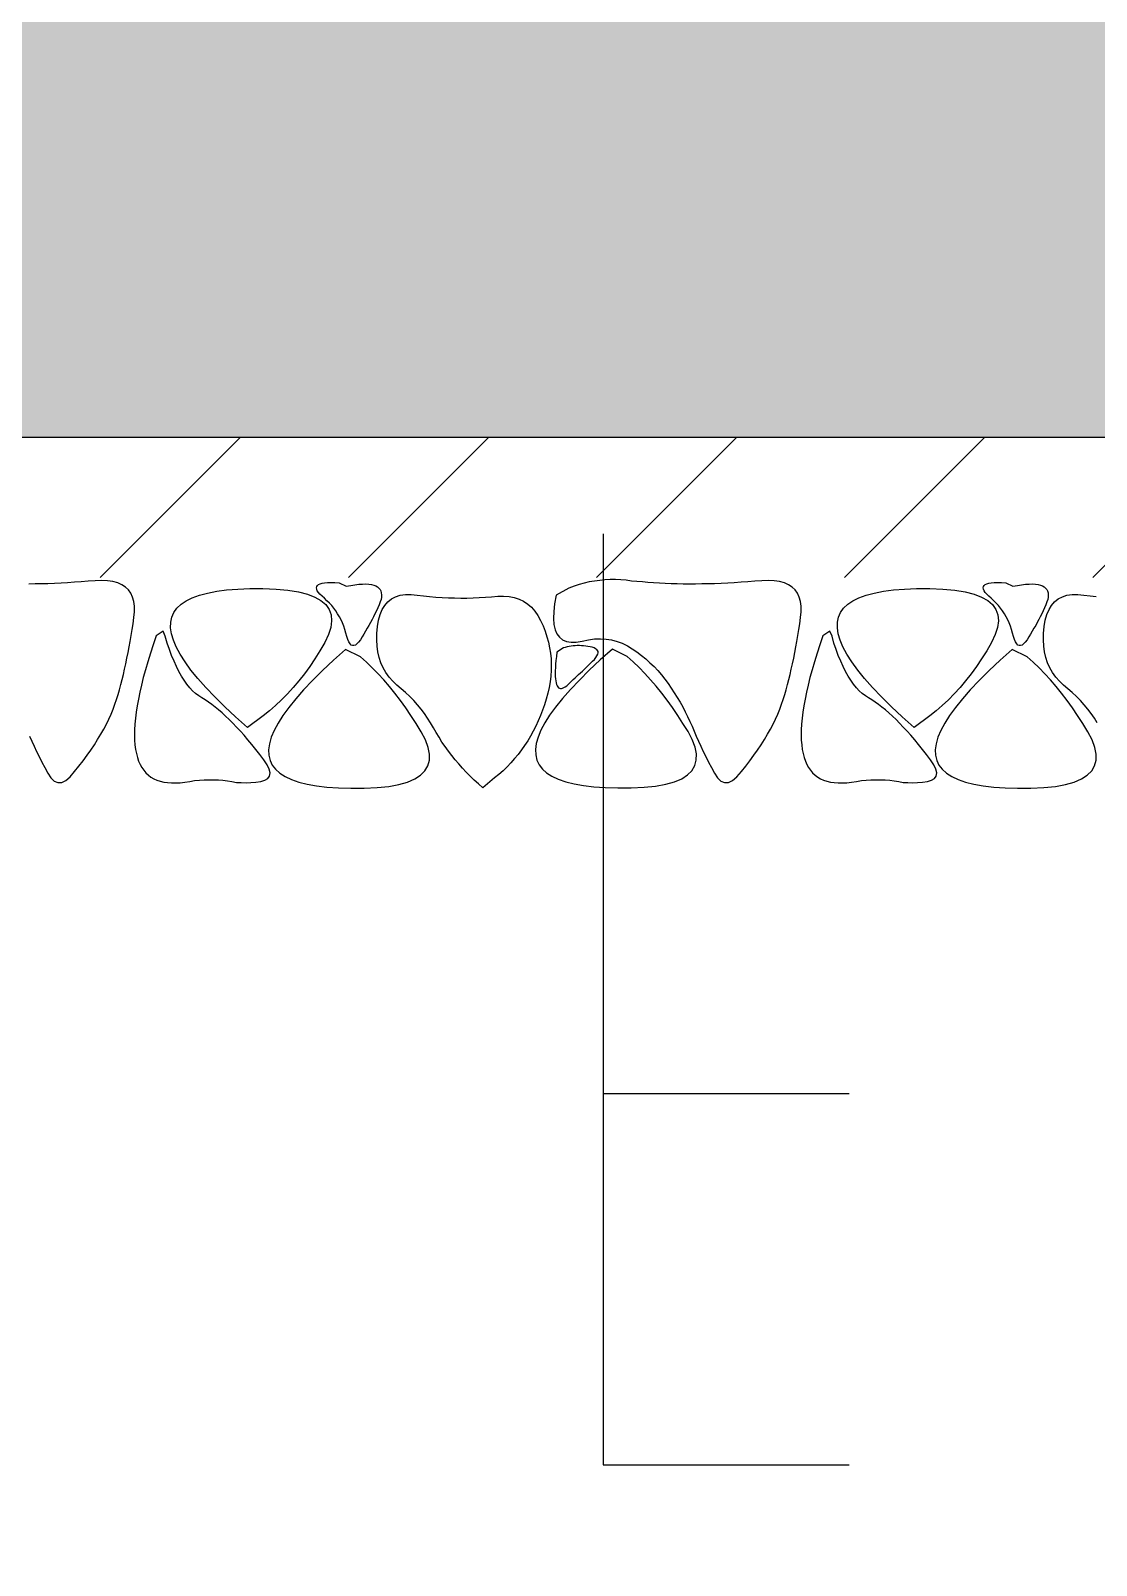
# Model space of a CAD drawing. Header units: metres. Extents: x -220 to 294, y -29 to 18.
# Drawn here: x -4.407 to -3.648, y -9.303 to -8.21 of the extents above; entities that cross this region are included whole.
import ezdxf

# ---------------------------------------------------------------- set-up
doc = ezdxf.new("R2010")
doc.units = ezdxf.units.M
doc.header["$MEASUREMENT"] = 0
for name, color, linetype in [('Rota', 7, 'Continuous'), ('Tarama', 7, 'Continuous'), ('Yay', 7, 'Continuous')]:
    doc.layers.add(name, color=color, linetype=linetype)

msp = doc.modelspace()

# ---------------------------------------------------------------- hatches: boundary and pattern name
at = {"layer": 'Tarama', "linetype": 'Continuous', "lineweight": -3}
h = msp.add_hatch(dxfattribs=at)
h.set_pattern_fill('ANSI33', color=58, scale=0.4, style=0)
h.paths.add_polyline_path([(-5.683, -7.8), (-5.683, -8.5), (1.867, -8.5), (1.867, -10), (4.567, -10), (4.567, -8.5), (8.9658, -8.5), (8.9658, -8.2), (13.217, -8.2), (13.4194, -8.2), (13.4194, -7.8), (4.297, -7.8), (4.317, -9.3), (2.117, -9.3), (2.117, -7.8)])
h = msp.add_hatch(dxfattribs=at)
h.set_pattern_fill('ANSI31', color=58, style=0)
h.paths.add_polyline_path([(-5.683, -8.5), (-5.683, -8.6), (1.867, -8.6), (1.867, -8.5)])

# ---------------------------------------------------------------- linework, layer by layer
at = {"layer": 'Rota', "color": 7, "linetype": 'Continuous', "lineweight": -3}
msp.add_lwpolyline([(-5.683, -8.5), (1.867, -8.5)], dxfattribs=at)
at = {"layer": 'Tarama', "color": 36, "linetype": 'Continuous', "lineweight": -3}
for points in [[(-4.361, -8.6022), (-4.366, -8.6026)], [(-4.3564, -8.602), (-4.361, -8.6022)], [(-4.3521, -8.6023), (-4.3564, -8.602)], [(-4.3483, -8.6028), (-4.3521, -8.6023)], [(-4.0015, -8.602), (-4.0052, -8.6025)], [(-3.9978, -8.6016), (-4.0015, -8.602)], [(-3.9941, -8.6014), (-3.9978, -8.6016)], [(-3.9903, -8.6014), (-3.9941, -8.6014)], [(-3.9865, -8.6016), (-3.9903, -8.6014)], [(-3.9827, -8.6019), (-3.9865, -8.6016)], [(-3.9789, -8.6024), (-3.9827, -8.6019)], [(-3.886, -8.6022), (-3.891, -8.6026)], [(-3.8814, -8.602), (-3.886, -8.6022)], [(-3.8771, -8.6023), (-3.8814, -8.602)], [(-3.8733, -8.6028), (-3.8771, -8.6023)], [(-4.4038, -8.6045), (-4.4083, -8.6046)], [(-4.3992, -8.6044), (-4.4038, -8.6045)], [(-4.3947, -8.6043), (-4.3992, -8.6044)], [(-4.39, -8.6041), (-4.3947, -8.6043)], [(-4.3853, -8.6039), (-4.39, -8.6041)], [(-4.3806, -8.6036), (-4.3853, -8.6039)], [(-4.3757, -8.6033), (-4.3806, -8.6036)], [(-4.3709, -8.603), (-4.3757, -8.6033)], [(-4.366, -8.6026), (-4.3709, -8.603)], [(-4.3449, -8.6038), (-4.3483, -8.6028)], [(-4.342, -8.6051), (-4.3449, -8.6038)], [(-4.3394, -8.6067), (-4.342, -8.6051)], [(-4.3373, -8.6087), (-4.3394, -8.6067)], [(-4.3356, -8.6111), (-4.3373, -8.6087)], [(-4.3343, -8.6139), (-4.3356, -8.6111)], [(-4.2918, -8.6144), (-4.2867, -8.6125)], [(-4.2867, -8.6125), (-4.2809, -8.611)], [(-4.2809, -8.611), (-4.2744, -8.6097)], [(-4.2744, -8.6097), (-4.2673, -8.6088)], [(-4.2673, -8.6088), (-4.2593, -8.6082)], [(-4.2593, -8.6082), (-4.2507, -8.6078)], [(-4.2507, -8.6078), (-4.2414, -8.6078)], [(-4.2414, -8.6078), (-4.232, -8.6081)], [(-4.232, -8.6081), (-4.2236, -8.6089)], [(-4.2236, -8.6089), (-4.2162, -8.6101)], [(-4.2162, -8.6101), (-4.2098, -8.6117)], [(-4.2098, -8.6117), (-4.2045, -8.6138)], [(-4.2033, -8.6072), (-4.2031, -8.6064)], [(-4.2031, -8.6082), (-4.2033, -8.6072)], [(-4.2031, -8.6064), (-4.2026, -8.6056)], [(-4.2027, -8.6093), (-4.2031, -8.6082)], [(-4.2019, -8.6105), (-4.2027, -8.6093)], [(-4.2026, -8.6056), (-4.2018, -8.605)], [(-4.2008, -8.6118), (-4.2019, -8.6105)], [(-4.2018, -8.605), (-4.2007, -8.6044)], [(-4.1993, -8.6132), (-4.2008, -8.6118)], [(-4.2007, -8.6044), (-4.1992, -8.604)], [(-4.1992, -8.604), (-4.1975, -8.6037)], [(-4.1975, -8.6037), (-4.1954, -8.6035)], [(-4.1954, -8.6035), (-4.193, -8.6034)], [(-4.193, -8.6034), (-4.1903, -8.6035)], [(-4.1903, -8.6035), (-4.1872, -8.6036)], [(-4.1872, -8.6036), (-4.1821, -8.6061)], [(-4.1821, -8.6061), (-4.1789, -8.6055)], [(-4.1789, -8.6055), (-4.1759, -8.6051)], [(-4.1759, -8.6051), (-4.1731, -8.6047)], [(-4.1731, -8.6047), (-4.1705, -8.6046)], [(-4.1705, -8.6046), (-4.1682, -8.6045)], [(-4.1682, -8.6045), (-4.1661, -8.6046)], [(-4.1661, -8.6046), (-4.1642, -8.6049)], [(-4.1642, -8.6049), (-4.1625, -8.6053)], [(-4.1625, -8.6053), (-4.161, -8.6059)], [(-4.161, -8.6059), (-4.1598, -8.6066)], [(-4.1598, -8.6066), (-4.1588, -8.6074)], [(-4.1588, -8.6074), (-4.158, -8.6084)], [(-4.158, -8.6084), (-4.1574, -8.6095)], [(-4.1574, -8.6095), (-4.1571, -8.6108)], [(-4.1571, -8.6108), (-4.1569, -8.6122)], [(-4.1569, -8.6122), (-4.157, -8.6138)], [(-4.1469, -8.6137), (-4.1436, -8.6126)], [(-4.1436, -8.6126), (-4.1399, -8.6121)], [(-4.1399, -8.6121), (-4.1359, -8.612)], [(-4.1359, -8.612), (-4.1316, -8.6125)], [(-4.1316, -8.6125), (-4.1271, -8.613)], [(-4.1271, -8.613), (-4.1227, -8.6134)], [(-4.0742, -8.6132), (-4.07, -8.6132)], [(-4.07, -8.6132), (-4.0661, -8.6135)], [(-4.0325, -8.6125), (-4.0336, -8.6187)], [(-4.0235, -8.6075), (-4.0325, -8.6125)], [(-4.0198, -8.6061), (-4.0235, -8.6075)], [(-4.0162, -8.605), (-4.0198, -8.6061)], [(-4.0126, -8.604), (-4.0162, -8.605)], [(-4.0089, -8.6031), (-4.0126, -8.604)], [(-4.0052, -8.6025), (-4.0089, -8.6031)], [(-3.975, -8.6028), (-3.9789, -8.6024)], [(-3.9711, -8.6031), (-3.975, -8.6028)], [(-3.9671, -8.6035), (-3.9711, -8.6031)], [(-3.9631, -8.6038), (-3.9671, -8.6035)], [(-3.959, -8.604), (-3.9631, -8.6038)], [(-3.9548, -8.6042), (-3.959, -8.604)], [(-3.9506, -8.6044), (-3.9548, -8.6042)], [(-3.9464, -8.6045), (-3.9506, -8.6044)], [(-3.9421, -8.6046), (-3.9464, -8.6045)], [(-3.9377, -8.6046), (-3.9421, -8.6046)], [(-3.9333, -8.6046), (-3.9377, -8.6046)], [(-3.9288, -8.6045), (-3.9333, -8.6046)], [(-3.9242, -8.6044), (-3.9288, -8.6045)], [(-3.9197, -8.6043), (-3.9242, -8.6044)], [(-3.915, -8.6041), (-3.9197, -8.6043)], [(-3.9103, -8.6039), (-3.915, -8.6041)], [(-3.9056, -8.6036), (-3.9103, -8.6039)], [(-3.9007, -8.6033), (-3.9056, -8.6036)], [(-3.8959, -8.603), (-3.9007, -8.6033)], [(-3.891, -8.6026), (-3.8959, -8.603)], [(-3.8699, -8.6038), (-3.8733, -8.6028)], [(-3.867, -8.6051), (-3.8699, -8.6038)], [(-3.8644, -8.6067), (-3.867, -8.6051)], [(-3.8623, -8.6087), (-3.8644, -8.6067)], [(-3.8606, -8.6111), (-3.8623, -8.6087)], [(-3.8593, -8.6139), (-3.8606, -8.6111)], [(-3.8168, -8.6144), (-3.8117, -8.6125)], [(-3.8117, -8.6125), (-3.8059, -8.611)], [(-3.8059, -8.611), (-3.7994, -8.6097)], [(-3.7994, -8.6097), (-3.7923, -8.6088)], [(-3.7923, -8.6088), (-3.7843, -8.6082)], [(-3.7843, -8.6082), (-3.7757, -8.6078)], [(-3.7757, -8.6078), (-3.7664, -8.6078)], [(-3.7664, -8.6078), (-3.757, -8.6081)], [(-3.757, -8.6081), (-3.7486, -8.6089)], [(-3.7486, -8.6089), (-3.7412, -8.6101)], [(-3.7412, -8.6101), (-3.7348, -8.6117)], [(-3.7348, -8.6117), (-3.7295, -8.6138)], [(-3.7283, -8.6072), (-3.7281, -8.6064)], [(-3.7281, -8.6082), (-3.7283, -8.6072)], [(-3.7281, -8.6064), (-3.7276, -8.6056)], [(-3.7277, -8.6093), (-3.7281, -8.6082)], [(-3.7269, -8.6105), (-3.7277, -8.6093)], [(-3.7276, -8.6056), (-3.7268, -8.605)], [(-3.7258, -8.6118), (-3.7269, -8.6105)], [(-3.7268, -8.605), (-3.7257, -8.6044)], [(-3.7243, -8.6132), (-3.7258, -8.6118)], [(-3.7257, -8.6044), (-3.7242, -8.604)], [(-3.7242, -8.604), (-3.7225, -8.6037)], [(-3.7225, -8.6037), (-3.7204, -8.6035)], [(-3.7204, -8.6035), (-3.718, -8.6034)], [(-3.718, -8.6034), (-3.7153, -8.6035)], [(-3.7153, -8.6035), (-3.7122, -8.6036)], [(-3.7122, -8.6036), (-3.7071, -8.6061)], [(-3.7071, -8.6061), (-3.7039, -8.6055)], [(-3.7039, -8.6055), (-3.7009, -8.6051)], [(-3.7009, -8.6051), (-3.6981, -8.6047)], [(-3.6981, -8.6047), (-3.6955, -8.6046)], [(-3.6955, -8.6046), (-3.6932, -8.6045)], [(-3.6932, -8.6045), (-3.6911, -8.6046)], [(-3.6911, -8.6046), (-3.6892, -8.6049)], [(-3.6892, -8.6049), (-3.6875, -8.6053)], [(-3.6875, -8.6053), (-3.686, -8.6059)], [(-3.686, -8.6059), (-3.6848, -8.6066)], [(-3.6848, -8.6066), (-3.6838, -8.6074)], [(-3.6838, -8.6074), (-3.683, -8.6084)], [(-3.683, -8.6084), (-3.6824, -8.6095)], [(-3.6824, -8.6095), (-3.6821, -8.6108)], [(-3.6821, -8.6108), (-3.6819, -8.6122)], [(-3.6819, -8.6122), (-3.682, -8.6138)], [(-3.6719, -8.6137), (-3.6686, -8.6126)], [(-3.6686, -8.6126), (-3.6649, -8.6121)], [(-3.6649, -8.6121), (-3.6609, -8.612)], [(-3.6609, -8.612), (-3.6566, -8.6125)], [(-3.6566, -8.6125), (-3.6521, -8.613)], [(-3.6521, -8.613), (-3.6477, -8.6134)], [(-4.3335, -8.617), (-4.3343, -8.6139)], [(-4.333, -8.6204), (-4.3335, -8.617)], [(-4.333, -8.6243), (-4.333, -8.6204)], [(-4.3049, -8.6248), (-4.3027, -8.6217)], [(-4.3027, -8.6217), (-4.2997, -8.619)], [(-4.2997, -8.619), (-4.2961, -8.6165)], [(-4.2961, -8.6165), (-4.2918, -8.6144)], [(-4.2045, -8.6138), (-4.2001, -8.6163)], [(-4.2001, -8.6163), (-4.1967, -8.6192)], [(-4.1976, -8.6147), (-4.1993, -8.6132)], [(-4.1958, -8.6164), (-4.1976, -8.6147)], [(-4.1967, -8.6192), (-4.1943, -8.6226)], [(-4.1941, -8.6181), (-4.1958, -8.6164)], [(-4.1943, -8.6226), (-4.1929, -8.6265)], [(-4.1924, -8.6199), (-4.1941, -8.6181)], [(-4.1909, -8.6217), (-4.1924, -8.6199)], [(-4.1895, -8.6237), (-4.1909, -8.6217)], [(-4.1882, -8.6257), (-4.1895, -8.6237)], [(-4.1605, -8.6236), (-4.1616, -8.6257)], [(-4.1596, -8.6215), (-4.1605, -8.6236)], [(-4.1586, -8.6193), (-4.1596, -8.6215)], [(-4.1579, -8.6173), (-4.1586, -8.6193)], [(-4.1573, -8.6155), (-4.1579, -8.6173)], [(-4.1579, -8.6263), (-4.1564, -8.6228)], [(-4.157, -8.6138), (-4.1573, -8.6155)], [(-4.1564, -8.6228), (-4.1546, -8.6198)], [(-4.1546, -8.6198), (-4.1524, -8.6172)], [(-4.1524, -8.6172), (-4.1498, -8.6152)], [(-4.1498, -8.6152), (-4.1469, -8.6137)], [(-4.1227, -8.6134), (-4.1182, -8.6138)], [(-4.1182, -8.6138), (-4.1138, -8.6141)], [(-4.1138, -8.6141), (-4.1093, -8.6143)], [(-4.1093, -8.6143), (-4.1049, -8.6144)], [(-4.1049, -8.6144), (-4.1005, -8.6145)], [(-4.1005, -8.6145), (-4.0961, -8.6145)], [(-4.0961, -8.6145), (-4.0917, -8.6144)], [(-4.0917, -8.6144), (-4.0873, -8.6142)], [(-4.0873, -8.6142), (-4.0829, -8.6139)], [(-4.0829, -8.6139), (-4.0785, -8.6136)], [(-4.0785, -8.6136), (-4.0742, -8.6132)], [(-4.0661, -8.6135), (-4.0624, -8.6142)], [(-4.0624, -8.6142), (-4.059, -8.6153)], [(-4.059, -8.6153), (-4.0558, -8.6168)], [(-4.0558, -8.6168), (-4.0528, -8.6188)], [(-4.0528, -8.6188), (-4.0502, -8.6211)], [(-4.0502, -8.6211), (-4.0477, -8.6239)], [(-4.0477, -8.6239), (-4.0455, -8.627)], [(-4.0336, -8.6187), (-4.0343, -8.6242)], [(-3.8585, -8.617), (-3.8593, -8.6139)], [(-3.858, -8.6204), (-3.8585, -8.617)], [(-3.858, -8.6243), (-3.858, -8.6204)], [(-3.8299, -8.6248), (-3.8277, -8.6217)], [(-3.8277, -8.6217), (-3.8247, -8.619)], [(-3.8247, -8.619), (-3.8211, -8.6165)], [(-3.8211, -8.6165), (-3.8168, -8.6144)], [(-3.7295, -8.6138), (-3.7251, -8.6163)], [(-3.7251, -8.6163), (-3.7217, -8.6192)], [(-3.7226, -8.6147), (-3.7243, -8.6132)], [(-3.7208, -8.6164), (-3.7226, -8.6147)], [(-3.7217, -8.6192), (-3.7193, -8.6226)], [(-3.7191, -8.6181), (-3.7208, -8.6164)], [(-3.7193, -8.6226), (-3.7179, -8.6265)], [(-3.7174, -8.6199), (-3.7191, -8.6181)], [(-3.7159, -8.6217), (-3.7174, -8.6199)], [(-3.7145, -8.6237), (-3.7159, -8.6217)], [(-3.7132, -8.6257), (-3.7145, -8.6237)], [(-3.6855, -8.6236), (-3.6866, -8.6257)], [(-3.6846, -8.6215), (-3.6855, -8.6236)], [(-3.6836, -8.6193), (-3.6846, -8.6215)], [(-3.6829, -8.6173), (-3.6836, -8.6193)], [(-3.6823, -8.6155), (-3.6829, -8.6173)], [(-3.6829, -8.6263), (-3.6814, -8.6228)], [(-3.682, -8.6138), (-3.6823, -8.6155)], [(-3.6814, -8.6228), (-3.6796, -8.6198)], [(-3.6796, -8.6198), (-3.6774, -8.6172)], [(-3.6774, -8.6172), (-3.6748, -8.6152)], [(-3.6748, -8.6152), (-3.6719, -8.6137)], [(-4.3347, -8.637), (-4.334, -8.6328)], [(-4.334, -8.6328), (-4.3334, -8.6284)], [(-4.3334, -8.6284), (-4.333, -8.6243)], [(-4.3072, -8.6357), (-4.3071, -8.6318)], [(-4.3071, -8.6318), (-4.3064, -8.6281)], [(-4.3064, -8.6281), (-4.3049, -8.6248)], [(-4.1925, -8.6307), (-4.1931, -8.6354)], [(-4.1929, -8.6265), (-4.1925, -8.6307)], [(-4.1869, -8.6278), (-4.1882, -8.6257)], [(-4.1858, -8.63), (-4.1869, -8.6278)], [(-4.1848, -8.6322), (-4.1858, -8.63)], [(-4.1839, -8.6345), (-4.1848, -8.6322)], [(-4.1831, -8.637), (-4.1839, -8.6345)], [(-4.1659, -8.6341), (-4.1671, -8.6361)], [(-4.1648, -8.632), (-4.1659, -8.6341)], [(-4.1637, -8.6299), (-4.1648, -8.632)], [(-4.1626, -8.6278), (-4.1637, -8.6299)], [(-4.1616, -8.6257), (-4.1626, -8.6278)], [(-4.1603, -8.6397), (-4.1599, -8.6349)], [(-4.1599, -8.6349), (-4.1591, -8.6304)], [(-4.1591, -8.6304), (-4.1579, -8.6263)], [(-4.0455, -8.627), (-4.0436, -8.6305)], [(-4.0436, -8.6305), (-4.0418, -8.6344)], [(-4.0418, -8.6344), (-4.0403, -8.6382)], [(-4.0343, -8.6242), (-4.0344, -8.6291)], [(-4.0344, -8.6291), (-4.0341, -8.6334)], [(-4.0341, -8.6334), (-4.0333, -8.6371)], [(-3.8597, -8.637), (-3.859, -8.6328)], [(-3.859, -8.6328), (-3.8584, -8.6284)], [(-3.8584, -8.6284), (-3.858, -8.6243)], [(-3.8322, -8.6357), (-3.8321, -8.6318)], [(-3.8321, -8.6318), (-3.8314, -8.6281)], [(-3.8314, -8.6281), (-3.8299, -8.6248)], [(-3.7175, -8.6307), (-3.7181, -8.6354)], [(-3.7179, -8.6265), (-3.7175, -8.6307)], [(-3.7119, -8.6278), (-3.7132, -8.6257)], [(-3.7108, -8.63), (-3.7119, -8.6278)], [(-3.7098, -8.6322), (-3.7108, -8.63)], [(-3.7089, -8.6345), (-3.7098, -8.6322)], [(-3.7081, -8.637), (-3.7089, -8.6345)], [(-3.6909, -8.6341), (-3.6921, -8.6361)], [(-3.6898, -8.632), (-3.6909, -8.6341)], [(-3.6887, -8.6299), (-3.6898, -8.632)], [(-3.6876, -8.6278), (-3.6887, -8.6299)], [(-3.6866, -8.6257), (-3.6876, -8.6278)], [(-3.6853, -8.6397), (-3.6849, -8.6349)], [(-3.6849, -8.6349), (-3.6841, -8.6304)], [(-3.6841, -8.6304), (-3.6829, -8.6263)], [(-4.3368, -8.6494), (-4.336, -8.6454)], [(-4.336, -8.6454), (-4.3353, -8.6412)], [(-4.3353, -8.6412), (-4.3347, -8.637)], [(-4.3175, -8.6415), (-4.3197, -8.6478)], [(-4.3125, -8.6382), (-4.3175, -8.6415)], [(-4.311, -8.6417), (-4.3125, -8.6382)], [(-4.3096, -8.6466), (-4.311, -8.6417)], [(-4.3066, -8.64), (-4.3072, -8.6357)], [(-4.3052, -8.6445), (-4.3066, -8.64)], [(-4.3032, -8.6494), (-4.3052, -8.6445)], [(-4.1947, -8.6406), (-4.1973, -8.6462)], [(-4.1931, -8.6354), (-4.1947, -8.6406)], [(-4.1823, -8.6395), (-4.1831, -8.637)], [(-4.1817, -8.642), (-4.1823, -8.6395)], [(-4.181, -8.6441), (-4.1817, -8.642)], [(-4.1803, -8.6458), (-4.181, -8.6441)], [(-4.1794, -8.6471), (-4.1803, -8.6458)], [(-4.1733, -8.6459), (-4.1745, -8.6472)], [(-4.172, -8.6442), (-4.1733, -8.6459)], [(-4.1708, -8.6422), (-4.172, -8.6442)], [(-4.1695, -8.6402), (-4.1708, -8.6422)], [(-4.1683, -8.6382), (-4.1695, -8.6402)], [(-4.1671, -8.6361), (-4.1683, -8.6382)], [(-4.1604, -8.6443), (-4.1603, -8.6397)], [(-4.1601, -8.6487), (-4.1604, -8.6443)], [(-4.0403, -8.6382), (-4.0391, -8.6421)], [(-4.0391, -8.6421), (-4.038, -8.646)], [(-4.0333, -8.6371), (-4.032, -8.6401)], [(-4.032, -8.6401), (-4.0302, -8.6425)], [(-4.0302, -8.6425), (-4.0279, -8.6443)], [(-4.0279, -8.6443), (-4.0252, -8.6455)], [(-4.0252, -8.6455), (-4.0219, -8.646)], [(-4.0219, -8.646), (-4.0182, -8.6459)], [(-4.0182, -8.6459), (-4.014, -8.6452)], [(-4.014, -8.6452), (-4.0095, -8.6443)], [(-4.0095, -8.6443), (-4.0052, -8.6437)], [(-4.0052, -8.6437), (-4.001, -8.6436)], [(-4.001, -8.6436), (-3.9969, -8.6438)], [(-3.9969, -8.6438), (-3.993, -8.6444)], [(-3.993, -8.6444), (-3.9891, -8.6454)], [(-3.9891, -8.6454), (-3.9854, -8.6467)], [(-3.8618, -8.6494), (-3.861, -8.6454)], [(-3.861, -8.6454), (-3.8603, -8.6412)], [(-3.8603, -8.6412), (-3.8597, -8.637)], [(-3.8425, -8.6415), (-3.8447, -8.6478)], [(-3.8375, -8.6382), (-3.8425, -8.6415)], [(-3.836, -8.6417), (-3.8375, -8.6382)], [(-3.8346, -8.6466), (-3.836, -8.6417)], [(-3.8316, -8.64), (-3.8322, -8.6357)], [(-3.8302, -8.6445), (-3.8316, -8.64)], [(-3.8282, -8.6494), (-3.8302, -8.6445)], [(-3.7197, -8.6406), (-3.7223, -8.6462)], [(-3.7181, -8.6354), (-3.7197, -8.6406)], [(-3.7073, -8.6395), (-3.7081, -8.637)], [(-3.7067, -8.642), (-3.7073, -8.6395)], [(-3.706, -8.6441), (-3.7067, -8.642)], [(-3.7053, -8.6458), (-3.706, -8.6441)], [(-3.7044, -8.6471), (-3.7053, -8.6458)], [(-3.6983, -8.6459), (-3.6995, -8.6472)], [(-3.697, -8.6442), (-3.6983, -8.6459)], [(-3.6958, -8.6422), (-3.697, -8.6442)], [(-3.6945, -8.6402), (-3.6958, -8.6422)], [(-3.6933, -8.6382), (-3.6945, -8.6402)], [(-3.6921, -8.6361), (-3.6933, -8.6382)], [(-3.6854, -8.6443), (-3.6853, -8.6397)], [(-3.6851, -8.6487), (-3.6854, -8.6443)], [(-4.3383, -8.6574), (-4.3375, -8.6534)], [(-4.3375, -8.6534), (-4.3368, -8.6494)], [(-4.3216, -8.6539), (-4.3235, -8.6599)], [(-4.3197, -8.6478), (-4.3216, -8.6539)], [(-4.308, -8.6512), (-4.3096, -8.6466)], [(-4.3065, -8.6555), (-4.308, -8.6512)], [(-4.3048, -8.6595), (-4.3065, -8.6555)], [(-4.3004, -8.6546), (-4.3032, -8.6494)], [(-4.2969, -8.66), (-4.3004, -8.6546)], [(-4.2008, -8.6521), (-4.2044, -8.6578)], [(-4.1973, -8.6462), (-4.2008, -8.6521)], [(-4.1826, -8.6511), (-4.1912, -8.6588)], [(-4.172, -8.6563), (-4.1826, -8.6511)], [(-4.1786, -8.648), (-4.1794, -8.6471)], [(-4.1776, -8.6484), (-4.1786, -8.648)], [(-4.1766, -8.6484), (-4.1776, -8.6484)], [(-4.1756, -8.648), (-4.1766, -8.6484)], [(-4.1745, -8.6472), (-4.1756, -8.648)], [(-4.1677, -8.6601), (-4.172, -8.6563)], [(-4.1595, -8.6529), (-4.1601, -8.6487)], [(-4.1586, -8.6569), (-4.1595, -8.6529)], [(-4.1574, -8.6606), (-4.1586, -8.6569)], [(-4.038, -8.646), (-4.0372, -8.65)], [(-4.0372, -8.65), (-4.0366, -8.6539)], [(-4.0366, -8.6539), (-4.0362, -8.6579)], [(-4.0324, -8.6561), (-4.0327, -8.659)], [(-4.032, -8.653), (-4.0324, -8.6561)], [(-4.0274, -8.6501), (-4.032, -8.653)], [(-4.026, -8.6497), (-4.0274, -8.6501)], [(-4.0247, -8.6494), (-4.026, -8.6497)], [(-4.0233, -8.6491), (-4.0247, -8.6494)], [(-4.0218, -8.6488), (-4.0233, -8.6491)], [(-4.0204, -8.6486), (-4.0218, -8.6488)], [(-4.019, -8.6485), (-4.0204, -8.6486)], [(-4.0175, -8.6484), (-4.019, -8.6485)], [(-4.016, -8.6484), (-4.0175, -8.6484)], [(-4.0145, -8.6485), (-4.016, -8.6484)], [(-4.013, -8.6486), (-4.0145, -8.6485)], [(-4.0115, -8.6488), (-4.013, -8.6486)], [(-4.01, -8.649), (-4.0115, -8.6488)], [(-4.0084, -8.6493), (-4.01, -8.649)], [(-4.0068, -8.6496), (-4.0084, -8.6493)], [(-4.0055, -8.65), (-4.0068, -8.6496)], [(-4.0044, -8.6506), (-4.0055, -8.65)], [(-4.0035, -8.6512), (-4.0044, -8.6506)], [(-4.0043, -8.6569), (-4.0035, -8.6557)], [(-4.003, -8.6519), (-4.0035, -8.6512)], [(-4.0035, -8.6557), (-4.0029, -8.6546)], [(-4.0027, -8.6527), (-4.003, -8.6519)], [(-4.0029, -8.6546), (-4.0027, -8.6536)], [(-4.0027, -8.6536), (-4.0027, -8.6527)], [(-3.9925, -8.651), (-4.0011, -8.6586)], [(-3.9819, -8.6561), (-3.9925, -8.651)], [(-3.9854, -8.6467), (-3.9818, -8.6485)], [(-3.9776, -8.6599), (-3.9819, -8.6561)], [(-3.9818, -8.6485), (-3.9783, -8.6506)], [(-3.9783, -8.6506), (-3.975, -8.6529)], [(-3.975, -8.6529), (-3.9718, -8.6554)], [(-3.9718, -8.6554), (-3.9687, -8.6579)], [(-3.8633, -8.6574), (-3.8625, -8.6534)], [(-3.8625, -8.6534), (-3.8618, -8.6494)], [(-3.8466, -8.6539), (-3.8485, -8.6599)], [(-3.8447, -8.6478), (-3.8466, -8.6539)], [(-3.833, -8.6512), (-3.8346, -8.6466)], [(-3.8315, -8.6555), (-3.833, -8.6512)], [(-3.8298, -8.6595), (-3.8315, -8.6555)], [(-3.8254, -8.6546), (-3.8282, -8.6494)], [(-3.8219, -8.66), (-3.8254, -8.6546)], [(-3.7258, -8.6521), (-3.7294, -8.6578)], [(-3.7223, -8.6462), (-3.7258, -8.6521)], [(-3.7076, -8.6511), (-3.7162, -8.6588)], [(-3.697, -8.6563), (-3.7076, -8.6511)], [(-3.7036, -8.648), (-3.7044, -8.6471)], [(-3.7026, -8.6484), (-3.7036, -8.648)], [(-3.7016, -8.6484), (-3.7026, -8.6484)], [(-3.7006, -8.648), (-3.7016, -8.6484)], [(-3.6995, -8.6472), (-3.7006, -8.648)], [(-3.6927, -8.6601), (-3.697, -8.6563)], [(-3.6845, -8.6529), (-3.6851, -8.6487)], [(-3.6836, -8.6569), (-3.6845, -8.6529)], [(-3.6824, -8.6606), (-3.6836, -8.6569)], [(-4.3409, -8.6689), (-4.34, -8.6651)], [(-4.34, -8.6651), (-4.3391, -8.6613)], [(-4.3391, -8.6613), (-4.3383, -8.6574)], [(-4.3251, -8.6656), (-4.3267, -8.6711)], [(-4.3235, -8.6599), (-4.3251, -8.6656)], [(-4.3031, -8.6633), (-4.3048, -8.6595)], [(-4.3014, -8.6669), (-4.3031, -8.6633)], [(-4.2995, -8.6701), (-4.3014, -8.6669)], [(-4.2927, -8.6658), (-4.2969, -8.66)], [(-4.2878, -8.6719), (-4.2927, -8.6658)], [(-4.2081, -8.6632), (-4.2119, -8.6685)], [(-4.2044, -8.6578), (-4.2081, -8.6632)], [(-4.199, -8.6661), (-4.2061, -8.6732)], [(-4.1912, -8.6588), (-4.199, -8.6661)], [(-4.1635, -8.6642), (-4.1677, -8.6601)], [(-4.1594, -8.6684), (-4.1635, -8.6642)], [(-4.1558, -8.6642), (-4.1574, -8.6606)], [(-4.1539, -8.6676), (-4.1558, -8.6642)], [(-4.1516, -8.6708), (-4.1539, -8.6676)], [(-4.0361, -8.666), (-4.0364, -8.6701)], [(-4.0362, -8.6579), (-4.036, -8.662)], [(-4.036, -8.662), (-4.0361, -8.666)], [(-4.0331, -8.6641), (-4.0332, -8.6664)], [(-4.0332, -8.6664), (-4.0332, -8.6685)], [(-4.0329, -8.6616), (-4.0331, -8.6641)], [(-4.0327, -8.659), (-4.0329, -8.6616)], [(-4.0165, -8.669), (-4.0151, -8.6677)], [(-4.0089, -8.6659), (-4.016, -8.673)], [(-4.0151, -8.6677), (-4.0138, -8.6665)], [(-4.0138, -8.6665), (-4.0124, -8.6651)], [(-4.0124, -8.6651), (-4.011, -8.6638)], [(-4.011, -8.6638), (-4.0096, -8.6624)], [(-4.0096, -8.6624), (-4.0081, -8.661)], [(-4.0011, -8.6586), (-4.0089, -8.6659)], [(-4.0081, -8.661), (-4.0067, -8.6596)], [(-4.0067, -8.6596), (-4.0053, -8.6582)], [(-4.0053, -8.6582), (-4.0043, -8.6569)], [(-3.9734, -8.664), (-3.9776, -8.6599)], [(-3.9693, -8.6682), (-3.9734, -8.664)], [(-3.9687, -8.6579), (-3.9657, -8.6606)], [(-3.9657, -8.6606), (-3.9628, -8.6634)], [(-3.9628, -8.6634), (-3.9601, -8.6662)], [(-3.9601, -8.6662), (-3.9575, -8.6692)], [(-3.8659, -8.6689), (-3.865, -8.6651)], [(-3.865, -8.6651), (-3.8641, -8.6613)], [(-3.8641, -8.6613), (-3.8633, -8.6574)], [(-3.8501, -8.6656), (-3.8517, -8.6711)], [(-3.8485, -8.6599), (-3.8501, -8.6656)], [(-3.8281, -8.6633), (-3.8298, -8.6595)], [(-3.8264, -8.6669), (-3.8281, -8.6633)], [(-3.8245, -8.6701), (-3.8264, -8.6669)], [(-3.8177, -8.6658), (-3.8219, -8.66)], [(-3.8128, -8.6719), (-3.8177, -8.6658)], [(-3.7331, -8.6632), (-3.7369, -8.6685)], [(-3.7294, -8.6578), (-3.7331, -8.6632)], [(-3.724, -8.6661), (-3.7311, -8.6732)], [(-3.7162, -8.6588), (-3.724, -8.6661)], [(-3.6885, -8.6642), (-3.6927, -8.6601)], [(-3.6844, -8.6684), (-3.6885, -8.6642)], [(-3.6808, -8.6642), (-3.6824, -8.6606)], [(-3.6789, -8.6676), (-3.6808, -8.6642)], [(-3.6766, -8.6708), (-3.6789, -8.6676)], [(-4.3437, -8.6798), (-4.3427, -8.6762)], [(-4.3427, -8.6762), (-4.3418, -8.6726)], [(-4.3418, -8.6726), (-4.3409, -8.6689)], [(-4.328, -8.6765), (-4.3292, -8.6816)], [(-4.3267, -8.6711), (-4.328, -8.6765)], [(-4.2976, -8.6731), (-4.2995, -8.6701)], [(-4.2957, -8.6759), (-4.2976, -8.6731)], [(-4.2936, -8.6784), (-4.2957, -8.6759)], [(-4.2916, -8.6806), (-4.2936, -8.6784)], [(-4.2821, -8.6782), (-4.2878, -8.6719)], [(-4.2758, -8.6849), (-4.2821, -8.6782)], [(-4.2198, -8.6782), (-4.2239, -8.6827)], [(-4.2158, -8.6735), (-4.2198, -8.6782)], [(-4.2119, -8.6685), (-4.2158, -8.6735)], [(-4.2061, -8.6732), (-4.2125, -8.6799)], [(-4.1553, -8.6729), (-4.1594, -8.6684)], [(-4.1513, -8.6776), (-4.1553, -8.6729)], [(-4.149, -8.6738), (-4.1516, -8.6708)], [(-4.1474, -8.6824), (-4.1513, -8.6776)], [(-4.1461, -8.6766), (-4.149, -8.6738)], [(-4.1429, -8.6792), (-4.1461, -8.6766)], [(-4.0376, -8.6783), (-4.0385, -8.6824)], [(-4.0369, -8.6741), (-4.0376, -8.6783)], [(-4.0364, -8.6701), (-4.0369, -8.6741)], [(-4.0332, -8.6685), (-4.0332, -8.6704)], [(-4.0332, -8.6704), (-4.033, -8.6721)], [(-4.033, -8.6721), (-4.0328, -8.6736)], [(-4.0328, -8.6736), (-4.0326, -8.6749)], [(-4.0326, -8.6749), (-4.0323, -8.6761)], [(-4.0323, -8.6761), (-4.0318, -8.677)], [(-4.0318, -8.677), (-4.0314, -8.6778)], [(-4.0314, -8.6778), (-4.0308, -8.6784)], [(-4.0308, -8.6784), (-4.0302, -8.6787)], [(-4.0302, -8.6787), (-4.0295, -8.6789)], [(-4.0288, -8.6789), (-4.0279, -8.6787)], [(-4.0279, -8.6787), (-4.027, -8.6783)], [(-4.027, -8.6783), (-4.026, -8.6777)], [(-4.026, -8.6777), (-4.025, -8.677)], [(-4.025, -8.677), (-4.0239, -8.676)], [(-4.0239, -8.676), (-4.0227, -8.6749)], [(-4.0227, -8.6749), (-4.0215, -8.6738)], [(-4.016, -8.673), (-4.0224, -8.6797)], [(-4.0215, -8.6738), (-4.0203, -8.6726)], [(-4.0203, -8.6726), (-4.019, -8.6714)], [(-4.019, -8.6714), (-4.0178, -8.6702)], [(-4.0178, -8.6702), (-4.0165, -8.669)], [(-3.9652, -8.6727), (-3.9693, -8.6682)], [(-3.9612, -8.6774), (-3.9652, -8.6727)], [(-3.9573, -8.6822), (-3.9612, -8.6774)], [(-3.9575, -8.6692), (-3.9551, -8.6723)], [(-3.9551, -8.6723), (-3.9527, -8.6755)], [(-3.9527, -8.6755), (-3.9505, -8.6788)], [(-3.8687, -8.6798), (-3.8677, -8.6762)], [(-3.8677, -8.6762), (-3.8668, -8.6726)], [(-3.8668, -8.6726), (-3.8659, -8.6689)], [(-3.853, -8.6765), (-3.8542, -8.6816)], [(-3.8517, -8.6711), (-3.853, -8.6765)], [(-3.8226, -8.6731), (-3.8245, -8.6701)], [(-3.8207, -8.6759), (-3.8226, -8.6731)], [(-3.8186, -8.6784), (-3.8207, -8.6759)], [(-3.8166, -8.6806), (-3.8186, -8.6784)], [(-3.8071, -8.6782), (-3.8128, -8.6719)], [(-3.8008, -8.6849), (-3.8071, -8.6782)], [(-3.7448, -8.6782), (-3.7489, -8.6827)], [(-3.7408, -8.6735), (-3.7448, -8.6782)], [(-3.7369, -8.6685), (-3.7408, -8.6735)], [(-3.7311, -8.6732), (-3.7375, -8.6799)], [(-3.6803, -8.6729), (-3.6844, -8.6684)], [(-3.6763, -8.6776), (-3.6803, -8.6729)], [(-3.674, -8.6738), (-3.6766, -8.6708)], [(-3.6724, -8.6824), (-3.6763, -8.6776)], [(-3.6711, -8.6766), (-3.674, -8.6738)], [(-3.6679, -8.6792), (-3.6711, -8.6766)], [(-4.3469, -8.6902), (-4.3457, -8.6867)], [(-4.3457, -8.6867), (-4.3447, -8.6833)], [(-4.3447, -8.6833), (-4.3437, -8.6798)], [(-4.3302, -8.6866), (-4.3311, -8.6913)], [(-4.3292, -8.6816), (-4.3302, -8.6866)], [(-4.2894, -8.6825), (-4.2916, -8.6806)], [(-4.2872, -8.6842), (-4.2894, -8.6825)], [(-4.2849, -8.6857), (-4.2872, -8.6842)], [(-4.2826, -8.6871), (-4.2849, -8.6857)], [(-4.2802, -8.6887), (-4.2826, -8.6871)], [(-4.2778, -8.6904), (-4.2802, -8.6887)], [(-4.2687, -8.6919), (-4.2758, -8.6849)], [(-4.2281, -8.687), (-4.2324, -8.6911)], [(-4.2239, -8.6827), (-4.2281, -8.687)], [(-4.2181, -8.6863), (-4.2231, -8.6924)], [(-4.2125, -8.6799), (-4.2181, -8.6863)], [(-4.1435, -8.6875), (-4.1474, -8.6824)], [(-4.1397, -8.6928), (-4.1435, -8.6875)], [(-4.1398, -8.6819), (-4.1429, -8.6792)], [(-4.1368, -8.6847), (-4.1398, -8.6819)], [(-4.134, -8.6876), (-4.1368, -8.6847)], [(-4.1313, -8.6906), (-4.134, -8.6876)], [(-4.0397, -8.6865), (-4.0409, -8.6905)], [(-4.0385, -8.6824), (-4.0397, -8.6865)], [(-4.028, -8.6861), (-4.033, -8.6922)], [(-4.0295, -8.6789), (-4.0288, -8.6789)], [(-4.0224, -8.6797), (-4.028, -8.6861)], [(-3.9534, -8.6873), (-3.9573, -8.6822)], [(-3.9496, -8.6926), (-3.9534, -8.6873)], [(-3.9505, -8.6788), (-3.9484, -8.6821)], [(-3.9484, -8.6821), (-3.9463, -8.6854)], [(-3.9463, -8.6854), (-3.9443, -8.6888)], [(-3.9443, -8.6888), (-3.9424, -8.6921)], [(-3.8719, -8.6902), (-3.8707, -8.6867)], [(-3.8707, -8.6867), (-3.8697, -8.6833)], [(-3.8697, -8.6833), (-3.8687, -8.6798)], [(-3.8552, -8.6866), (-3.8561, -8.6913)], [(-3.8542, -8.6816), (-3.8552, -8.6866)], [(-3.8144, -8.6825), (-3.8166, -8.6806)], [(-3.8122, -8.6842), (-3.8144, -8.6825)], [(-3.8099, -8.6857), (-3.8122, -8.6842)], [(-3.8076, -8.6871), (-3.8099, -8.6857)], [(-3.8052, -8.6887), (-3.8076, -8.6871)], [(-3.8028, -8.6904), (-3.8052, -8.6887)], [(-3.7937, -8.6919), (-3.8008, -8.6849)], [(-3.7531, -8.687), (-3.7574, -8.6911)], [(-3.7489, -8.6827), (-3.7531, -8.687)], [(-3.7431, -8.6863), (-3.7481, -8.6924)], [(-3.7375, -8.6799), (-3.7431, -8.6863)], [(-3.6685, -8.6875), (-3.6724, -8.6824)], [(-3.6647, -8.6928), (-3.6685, -8.6875)], [(-3.6648, -8.6819), (-3.6679, -8.6792)], [(-3.6618, -8.6847), (-3.6648, -8.6819)], [(-3.659, -8.6876), (-3.6618, -8.6847)], [(-3.6563, -8.6906), (-3.659, -8.6876)], [(-4.3512, -8.7008), (-4.3496, -8.6972)], [(-4.3496, -8.6972), (-4.3482, -8.6937)], [(-4.3482, -8.6937), (-4.3469, -8.6902)], [(-4.3323, -8.7002), (-4.3327, -8.7044)], [(-4.3318, -8.6959), (-4.3323, -8.7002)], [(-4.3311, -8.6913), (-4.3318, -8.6959)], [(-4.2754, -8.6922), (-4.2778, -8.6904)], [(-4.273, -8.6942), (-4.2754, -8.6922)], [(-4.2705, -8.6964), (-4.273, -8.6942)], [(-4.268, -8.6986), (-4.2705, -8.6964)], [(-4.261, -8.6991), (-4.2687, -8.6919)], [(-4.2654, -8.7011), (-4.268, -8.6986)], [(-4.2525, -8.7067), (-4.261, -8.6991)], [(-4.2413, -8.6984), (-4.2525, -8.7067)], [(-4.2368, -8.6948), (-4.2413, -8.6984)], [(-4.2324, -8.6911), (-4.2368, -8.6948)], [(-4.2273, -8.6982), (-4.2307, -8.7037)], [(-4.2231, -8.6924), (-4.2273, -8.6982)], [(-4.136, -8.6983), (-4.1397, -8.6928)], [(-4.1323, -8.704), (-4.136, -8.6983)], [(-4.1287, -8.6936), (-4.1313, -8.6906)], [(-4.1263, -8.6968), (-4.1287, -8.6936)], [(-4.1241, -8.7001), (-4.1263, -8.6968)], [(-4.122, -8.7035), (-4.1241, -8.7001)], [(-4.0437, -8.6983), (-4.0453, -8.7021)], [(-4.0423, -8.6945), (-4.0437, -8.6983)], [(-4.0409, -8.6905), (-4.0423, -8.6945)], [(-4.0372, -8.698), (-4.0406, -8.7035)], [(-4.033, -8.6922), (-4.0372, -8.698)], [(-3.9458, -8.6981), (-3.9496, -8.6926)], [(-3.9422, -8.7038), (-3.9458, -8.6981)], [(-3.9424, -8.6921), (-3.9406, -8.6955)], [(-3.9406, -8.6955), (-3.9389, -8.6989)], [(-3.9389, -8.6989), (-3.9373, -8.7024)], [(-3.8762, -8.7008), (-3.8746, -8.6972)], [(-3.8746, -8.6972), (-3.8732, -8.6937)], [(-3.8732, -8.6937), (-3.8719, -8.6902)], [(-3.8573, -8.7002), (-3.8577, -8.7044)], [(-3.8568, -8.6959), (-3.8573, -8.7002)], [(-3.8561, -8.6913), (-3.8568, -8.6959)], [(-3.8004, -8.6922), (-3.8028, -8.6904)], [(-3.798, -8.6942), (-3.8004, -8.6922)], [(-3.7955, -8.6964), (-3.798, -8.6942)], [(-3.793, -8.6986), (-3.7955, -8.6964)], [(-3.786, -8.6991), (-3.7937, -8.6919)], [(-3.7904, -8.7011), (-3.793, -8.6986)], [(-3.7775, -8.7067), (-3.786, -8.6991)], [(-3.7663, -8.6984), (-3.7775, -8.7067)], [(-3.7618, -8.6948), (-3.7663, -8.6984)], [(-3.7574, -8.6911), (-3.7618, -8.6948)], [(-3.7523, -8.6982), (-3.7557, -8.7037)], [(-3.7481, -8.6924), (-3.7523, -8.6982)], [(-3.661, -8.6983), (-3.6647, -8.6928)], [(-3.6573, -8.704), (-3.661, -8.6983)], [(-3.6537, -8.6936), (-3.6563, -8.6906)], [(-3.6513, -8.6968), (-3.6537, -8.6936)], [(-3.6491, -8.7001), (-3.6513, -8.6968)], [(-3.647, -8.7035), (-3.6491, -8.7001)], [(-4.357, -8.7116), (-4.3549, -8.708)], [(-4.3549, -8.708), (-4.353, -8.7043)], [(-4.353, -8.7043), (-4.3512, -8.7008)], [(-4.3329, -8.7084), (-4.333, -8.7121)], [(-4.3327, -8.7044), (-4.3329, -8.7084)], [(-4.2628, -8.7037), (-4.2654, -8.7011)], [(-4.2602, -8.7064), (-4.2628, -8.7037)], [(-4.2575, -8.7093), (-4.2602, -8.7064)], [(-4.2548, -8.7123), (-4.2575, -8.7093)], [(-4.2335, -8.7089), (-4.2355, -8.7137)], [(-4.2307, -8.7037), (-4.2335, -8.7089)], [(-4.1287, -8.7098), (-4.1323, -8.704)], [(-4.1257, -8.7156), (-4.1287, -8.7098)], [(-4.12, -8.7069), (-4.122, -8.7035)], [(-4.1181, -8.7104), (-4.12, -8.7069)], [(-4.116, -8.7137), (-4.1181, -8.7104)], [(-4.0488, -8.7093), (-4.0508, -8.7128)], [(-4.047, -8.7058), (-4.0488, -8.7093)], [(-4.0453, -8.7021), (-4.047, -8.7058)], [(-4.0434, -8.7087), (-4.0454, -8.7136)], [(-4.0406, -8.7035), (-4.0434, -8.7087)], [(-3.9386, -8.7097), (-3.9422, -8.7038)], [(-3.9356, -8.7154), (-3.9386, -8.7097)], [(-3.9373, -8.7024), (-3.9357, -8.7058)], [(-3.9357, -8.7058), (-3.9343, -8.7093)], [(-3.9343, -8.7093), (-3.9328, -8.7128)], [(-3.882, -8.7116), (-3.8799, -8.708)], [(-3.8799, -8.708), (-3.878, -8.7043)], [(-3.878, -8.7043), (-3.8762, -8.7008)], [(-3.8579, -8.7084), (-3.858, -8.7121)], [(-3.8577, -8.7044), (-3.8579, -8.7084)], [(-3.7878, -8.7037), (-3.7904, -8.7011)], [(-3.7852, -8.7064), (-3.7878, -8.7037)], [(-3.7825, -8.7093), (-3.7852, -8.7064)], [(-3.7798, -8.7123), (-3.7825, -8.7093)], [(-3.7585, -8.7089), (-3.7605, -8.7137)], [(-3.7557, -8.7037), (-3.7585, -8.7089)], [(-3.6537, -8.7098), (-3.6573, -8.704)], [(-3.6507, -8.7156), (-3.6537, -8.7098)], [(-4.4078, -8.7128), (-4.4062, -8.7164)], [(-4.4062, -8.7164), (-4.4045, -8.7201)], [(-4.4045, -8.7201), (-4.4028, -8.7238)], [(-4.3641, -8.7228), (-4.3615, -8.719)], [(-4.3615, -8.719), (-4.3592, -8.7153)], [(-4.3592, -8.7153), (-4.357, -8.7116)], [(-4.333, -8.7121), (-4.3329, -8.7157)], [(-4.3329, -8.7157), (-4.3326, -8.7191)], [(-4.3326, -8.7191), (-4.3322, -8.7223)], [(-4.3322, -8.7223), (-4.3316, -8.7252)], [(-4.2521, -8.7155), (-4.2548, -8.7123)], [(-4.2494, -8.7188), (-4.2521, -8.7155)], [(-4.2466, -8.7223), (-4.2494, -8.7188)], [(-4.2437, -8.7259), (-4.2466, -8.7223)], [(-4.2368, -8.7183), (-4.2374, -8.7226)], [(-4.2355, -8.7137), (-4.2368, -8.7183)], [(-4.1237, -8.7209), (-4.1257, -8.7156)], [(-4.1227, -8.7257), (-4.1237, -8.7209)], [(-4.1139, -8.7171), (-4.116, -8.7137)], [(-4.1116, -8.7203), (-4.1139, -8.7171)], [(-4.1093, -8.7235), (-4.1116, -8.7203)], [(-4.055, -8.7195), (-4.0573, -8.7227)], [(-4.0528, -8.7162), (-4.055, -8.7195)], [(-4.0508, -8.7128), (-4.0528, -8.7162)], [(-4.0467, -8.7181), (-4.0473, -8.7224)], [(-4.0473, -8.7224), (-4.0471, -8.7263)], [(-4.0454, -8.7136), (-4.0467, -8.7181)], [(-3.9336, -8.7207), (-3.9356, -8.7154)], [(-3.9326, -8.7255), (-3.9336, -8.7207)], [(-3.9328, -8.7128), (-3.9312, -8.7164)], [(-3.9312, -8.7164), (-3.9295, -8.7201)], [(-3.9295, -8.7201), (-3.9278, -8.7238)], [(-3.8891, -8.7228), (-3.8865, -8.719)], [(-3.8865, -8.719), (-3.8842, -8.7153)], [(-3.8842, -8.7153), (-3.882, -8.7116)], [(-3.858, -8.7121), (-3.8579, -8.7157)], [(-3.8579, -8.7157), (-3.8576, -8.7191)], [(-3.8576, -8.7191), (-3.8572, -8.7223)], [(-3.8572, -8.7223), (-3.8566, -8.7252)], [(-3.7771, -8.7155), (-3.7798, -8.7123)], [(-3.7744, -8.7188), (-3.7771, -8.7155)], [(-3.7716, -8.7223), (-3.7744, -8.7188)], [(-3.7687, -8.7259), (-3.7716, -8.7223)], [(-3.7618, -8.7183), (-3.7624, -8.7226)], [(-3.7605, -8.7137), (-3.7618, -8.7183)], [(-3.6487, -8.7209), (-3.6507, -8.7156)], [(-3.6477, -8.7257), (-3.6487, -8.7209)], [(-4.4028, -8.7238), (-4.4009, -8.7275)], [(-4.4009, -8.7275), (-4.399, -8.7314)], [(-4.399, -8.7314), (-4.3969, -8.7353)], [(-4.3725, -8.7342), (-4.3695, -8.7304)], [(-4.3695, -8.7304), (-4.3667, -8.7265)], [(-4.3667, -8.7265), (-4.3641, -8.7228)], [(-4.3316, -8.7252), (-4.3309, -8.728)], [(-4.3309, -8.728), (-4.33, -8.7306)], [(-4.33, -8.7306), (-4.3289, -8.733)], [(-4.3289, -8.733), (-4.3277, -8.7352)], [(-4.2409, -8.7297), (-4.2437, -8.7259)], [(-4.2385, -8.7333), (-4.2409, -8.7297)], [(-4.237, -8.7364), (-4.2385, -8.7333)], [(-4.2374, -8.7226), (-4.2372, -8.7265)], [(-4.2372, -8.7265), (-4.2364, -8.7302)], [(-4.2364, -8.7302), (-4.2348, -8.7335)], [(-4.1239, -8.7341), (-4.1228, -8.7301)], [(-4.1228, -8.7301), (-4.1227, -8.7257)], [(-4.1069, -8.7266), (-4.1093, -8.7235)], [(-4.1045, -8.7297), (-4.1069, -8.7266)], [(-4.1019, -8.7327), (-4.1045, -8.7297)], [(-4.0993, -8.7357), (-4.1019, -8.7327)], [(-4.0648, -8.7319), (-4.0675, -8.7347)], [(-4.0622, -8.7289), (-4.0648, -8.7319)], [(-4.0597, -8.7259), (-4.0622, -8.7289)], [(-4.0573, -8.7227), (-4.0597, -8.7259)], [(-4.0471, -8.7263), (-4.0462, -8.73)], [(-4.0462, -8.73), (-4.0446, -8.7333)], [(-4.0446, -8.7333), (-4.0423, -8.7364)], [(-3.9338, -8.7339), (-3.9327, -8.73)], [(-3.9327, -8.73), (-3.9326, -8.7255)], [(-3.9278, -8.7238), (-3.9259, -8.7275)], [(-3.9259, -8.7275), (-3.924, -8.7314)], [(-3.924, -8.7314), (-3.9219, -8.7353)], [(-3.8975, -8.7342), (-3.8945, -8.7304)], [(-3.8945, -8.7304), (-3.8917, -8.7265)], [(-3.8917, -8.7265), (-3.8891, -8.7228)], [(-3.8566, -8.7252), (-3.8559, -8.728)], [(-3.8559, -8.728), (-3.855, -8.7306)], [(-3.855, -8.7306), (-3.8539, -8.733)], [(-3.8539, -8.733), (-3.8527, -8.7352)], [(-3.7659, -8.7297), (-3.7687, -8.7259)], [(-3.7635, -8.7333), (-3.7659, -8.7297)], [(-3.762, -8.7364), (-3.7635, -8.7333)], [(-3.7624, -8.7226), (-3.7622, -8.7265)], [(-3.7622, -8.7265), (-3.7614, -8.7302)], [(-3.7614, -8.7302), (-3.7598, -8.7335)], [(-3.6489, -8.7341), (-3.6478, -8.7301)], [(-3.6478, -8.7301), (-3.6477, -8.7257)], [(-4.3969, -8.7353), (-4.3948, -8.7392)], [(-4.3948, -8.7392), (-4.3926, -8.7427)], [(-4.3926, -8.7427), (-4.3901, -8.7449)], [(-4.3819, -8.7444), (-4.3788, -8.7418)], [(-4.3788, -8.7418), (-4.3756, -8.7381)], [(-4.3756, -8.7381), (-4.3725, -8.7342)], [(-4.3277, -8.7352), (-4.3263, -8.7372)], [(-4.3263, -8.7372), (-4.3248, -8.739)], [(-4.3248, -8.739), (-4.323, -8.7406)], [(-4.323, -8.7406), (-4.3212, -8.742)], [(-4.3212, -8.742), (-4.3191, -8.7432)], [(-4.3191, -8.7432), (-4.317, -8.7442)], [(-4.317, -8.7442), (-4.3146, -8.745)], [(-4.2901, -8.7446), (-4.2867, -8.7442)], [(-4.2867, -8.7442), (-4.2833, -8.744)], [(-4.2833, -8.744), (-4.2799, -8.7439)], [(-4.2799, -8.7439), (-4.2765, -8.7439)], [(-4.2765, -8.7439), (-4.2732, -8.7441)], [(-4.2732, -8.7441), (-4.2699, -8.7443)], [(-4.2699, -8.7443), (-4.2667, -8.7448)], [(-4.243, -8.7452), (-4.24, -8.7443)], [(-4.24, -8.7443), (-4.2379, -8.743)], [(-4.2379, -8.743), (-4.2367, -8.7413)], [(-4.2364, -8.7391), (-4.237, -8.7364)], [(-4.2367, -8.7413), (-4.2364, -8.7391)], [(-4.2348, -8.7335), (-4.2324, -8.7365)], [(-4.2324, -8.7365), (-4.2294, -8.7393)], [(-4.2294, -8.7393), (-4.2256, -8.7417)], [(-4.2256, -8.7417), (-4.2211, -8.7438)], [(-4.2211, -8.7438), (-4.2159, -8.7456)], [(-4.1384, -8.7456), (-4.1332, -8.7434)], [(-4.1332, -8.7434), (-4.1291, -8.7407)], [(-4.1291, -8.7407), (-4.126, -8.7376)], [(-4.126, -8.7376), (-4.1239, -8.7341)], [(-4.0966, -8.7386), (-4.0993, -8.7357)], [(-4.0937, -8.7414), (-4.0966, -8.7386)], [(-4.0909, -8.7442), (-4.0937, -8.7414)], [(-4.0879, -8.7469), (-4.0909, -8.7442)], [(-4.0764, -8.7427), (-4.0848, -8.7496)], [(-4.0733, -8.7402), (-4.0764, -8.7427)], [(-4.0704, -8.7375), (-4.0733, -8.7402)], [(-4.0675, -8.7347), (-4.0704, -8.7375)], [(-4.0423, -8.7364), (-4.0393, -8.7391)], [(-4.0393, -8.7391), (-4.0355, -8.7415)], [(-4.0355, -8.7415), (-4.031, -8.7436)], [(-4.031, -8.7436), (-4.0257, -8.7454)], [(-3.9483, -8.7454), (-3.9431, -8.7432)], [(-3.9431, -8.7432), (-3.939, -8.7405)], [(-3.939, -8.7405), (-3.9358, -8.7375)], [(-3.9358, -8.7375), (-3.9338, -8.7339)], [(-3.9219, -8.7353), (-3.9198, -8.7392)], [(-3.9198, -8.7392), (-3.9176, -8.7427)], [(-3.9176, -8.7427), (-3.9151, -8.7449)], [(-3.9069, -8.7444), (-3.9038, -8.7418)], [(-3.9038, -8.7418), (-3.9006, -8.7381)], [(-3.9006, -8.7381), (-3.8975, -8.7342)], [(-3.8527, -8.7352), (-3.8513, -8.7372)], [(-3.8513, -8.7372), (-3.8498, -8.739)], [(-3.8498, -8.739), (-3.848, -8.7406)], [(-3.848, -8.7406), (-3.8462, -8.742)], [(-3.8462, -8.742), (-3.8441, -8.7432)], [(-3.8441, -8.7432), (-3.842, -8.7442)], [(-3.842, -8.7442), (-3.8396, -8.745)], [(-3.8151, -8.7446), (-3.8117, -8.7442)], [(-3.8117, -8.7442), (-3.8083, -8.744)], [(-3.8083, -8.744), (-3.8049, -8.7439)], [(-3.8049, -8.7439), (-3.8015, -8.7439)], [(-3.8015, -8.7439), (-3.7982, -8.7441)], [(-3.7982, -8.7441), (-3.7949, -8.7443)], [(-3.7949, -8.7443), (-3.7917, -8.7448)], [(-3.768, -8.7452), (-3.765, -8.7443)], [(-3.765, -8.7443), (-3.7629, -8.743)], [(-3.7629, -8.743), (-3.7617, -8.7413)], [(-3.7614, -8.7391), (-3.762, -8.7364)], [(-3.7617, -8.7413), (-3.7614, -8.7391)], [(-3.7598, -8.7335), (-3.7574, -8.7365)], [(-3.7574, -8.7365), (-3.7544, -8.7393)], [(-3.7544, -8.7393), (-3.7506, -8.7417)], [(-3.7506, -8.7417), (-3.7461, -8.7438)], [(-3.7461, -8.7438), (-3.7409, -8.7456)], [(-3.6634, -8.7456), (-3.6582, -8.7434)], [(-3.6582, -8.7434), (-3.6541, -8.7407)], [(-3.6541, -8.7407), (-3.651, -8.7376)], [(-3.651, -8.7376), (-3.6489, -8.7341)], [(-4.3901, -8.7449), (-4.3876, -8.746)], [(-4.3876, -8.746), (-4.3848, -8.7458)], [(-4.3848, -8.7458), (-4.3819, -8.7444)], [(-4.3146, -8.745), (-4.3121, -8.7456)], [(-4.3121, -8.7456), (-4.3094, -8.746)], [(-4.3094, -8.746), (-4.3066, -8.7462)], [(-4.3066, -8.7462), (-4.3036, -8.7462)], [(-4.3036, -8.7462), (-4.3004, -8.7461)], [(-4.3004, -8.7461), (-4.2971, -8.7457)], [(-4.2971, -8.7457), (-4.2936, -8.7451)], [(-4.2936, -8.7451), (-4.2901, -8.7446)], [(-4.2667, -8.7448), (-4.2635, -8.7453)], [(-4.2635, -8.7453), (-4.2602, -8.7458)], [(-4.2602, -8.7458), (-4.2569, -8.746)], [(-4.2569, -8.746), (-4.2535, -8.7461)], [(-4.2535, -8.7461), (-4.2501, -8.746)], [(-4.2501, -8.746), (-4.2466, -8.7457)], [(-4.2466, -8.7457), (-4.243, -8.7452)], [(-4.2159, -8.7456), (-4.2099, -8.7471)], [(-4.2099, -8.7471), (-4.2032, -8.7483)], [(-4.2032, -8.7483), (-4.1958, -8.7492)], [(-4.1958, -8.7492), (-4.1877, -8.7497)], [(-4.1877, -8.7497), (-4.1788, -8.75)], [(-4.1788, -8.75), (-4.1693, -8.75)], [(-4.1693, -8.75), (-4.16, -8.7495)], [(-4.16, -8.7495), (-4.1518, -8.7487)], [(-4.1518, -8.7487), (-4.1446, -8.7473)], [(-4.1446, -8.7473), (-4.1384, -8.7456)], [(-4.0848, -8.7496), (-4.0879, -8.7469)], [(-4.0257, -8.7454), (-4.0198, -8.7469)], [(-4.0198, -8.7469), (-4.0131, -8.7481)], [(-4.0131, -8.7481), (-4.0057, -8.749)], [(-4.0057, -8.749), (-3.9976, -8.7495)], [(-3.9976, -8.7495), (-3.9887, -8.7498)], [(-3.9887, -8.7498), (-3.9791, -8.7498)], [(-3.9791, -8.7498), (-3.9699, -8.7493)], [(-3.9699, -8.7493), (-3.9617, -8.7485)], [(-3.9617, -8.7485), (-3.9545, -8.7471)], [(-3.9545, -8.7471), (-3.9483, -8.7454)], [(-3.9151, -8.7449), (-3.9126, -8.746)], [(-3.9126, -8.746), (-3.9098, -8.7458)], [(-3.9098, -8.7458), (-3.9069, -8.7444)], [(-3.8396, -8.745), (-3.8371, -8.7456)], [(-3.8371, -8.7456), (-3.8344, -8.746)], [(-3.8344, -8.746), (-3.8316, -8.7462)], [(-3.8316, -8.7462), (-3.8286, -8.7462)], [(-3.8286, -8.7462), (-3.8254, -8.7461)], [(-3.8254, -8.7461), (-3.8221, -8.7457)], [(-3.8221, -8.7457), (-3.8186, -8.7451)], [(-3.8186, -8.7451), (-3.8151, -8.7446)], [(-3.7917, -8.7448), (-3.7885, -8.7453)], [(-3.7885, -8.7453), (-3.7852, -8.7458)], [(-3.7852, -8.7458), (-3.7819, -8.746)], [(-3.7819, -8.746), (-3.7785, -8.7461)], [(-3.7785, -8.7461), (-3.7751, -8.746)], [(-3.7751, -8.746), (-3.7716, -8.7457)], [(-3.7716, -8.7457), (-3.768, -8.7452)], [(-3.7409, -8.7456), (-3.7349, -8.7471)], [(-3.7349, -8.7471), (-3.7282, -8.7483)], [(-3.7282, -8.7483), (-3.7208, -8.7492)], [(-3.7208, -8.7492), (-3.7127, -8.7497)], [(-3.7127, -8.7497), (-3.7038, -8.75)], [(-3.7038, -8.75), (-3.6943, -8.75)], [(-3.6943, -8.75), (-3.685, -8.7495)], [(-3.685, -8.7495), (-3.6768, -8.7487)], [(-3.6768, -8.7487), (-3.6696, -8.7473)], [(-3.6696, -8.7473), (-3.6634, -8.7456)]]:
    msp.add_lwpolyline(points, dxfattribs=at)
at = {"layer": 'Yay', "color": 98, "linetype": 'Continuous', "lineweight": -3}
for points in [[(-3.999, -8.5688), (-3.999, -9.232)], [(-3.999, -8.9674), (-3.8238, -8.9674)], [(-3.999, -9.232), (-3.8238, -9.232)]]:
    msp.add_lwpolyline(points, dxfattribs=at)

doc.saveas('drawing.dxf')
